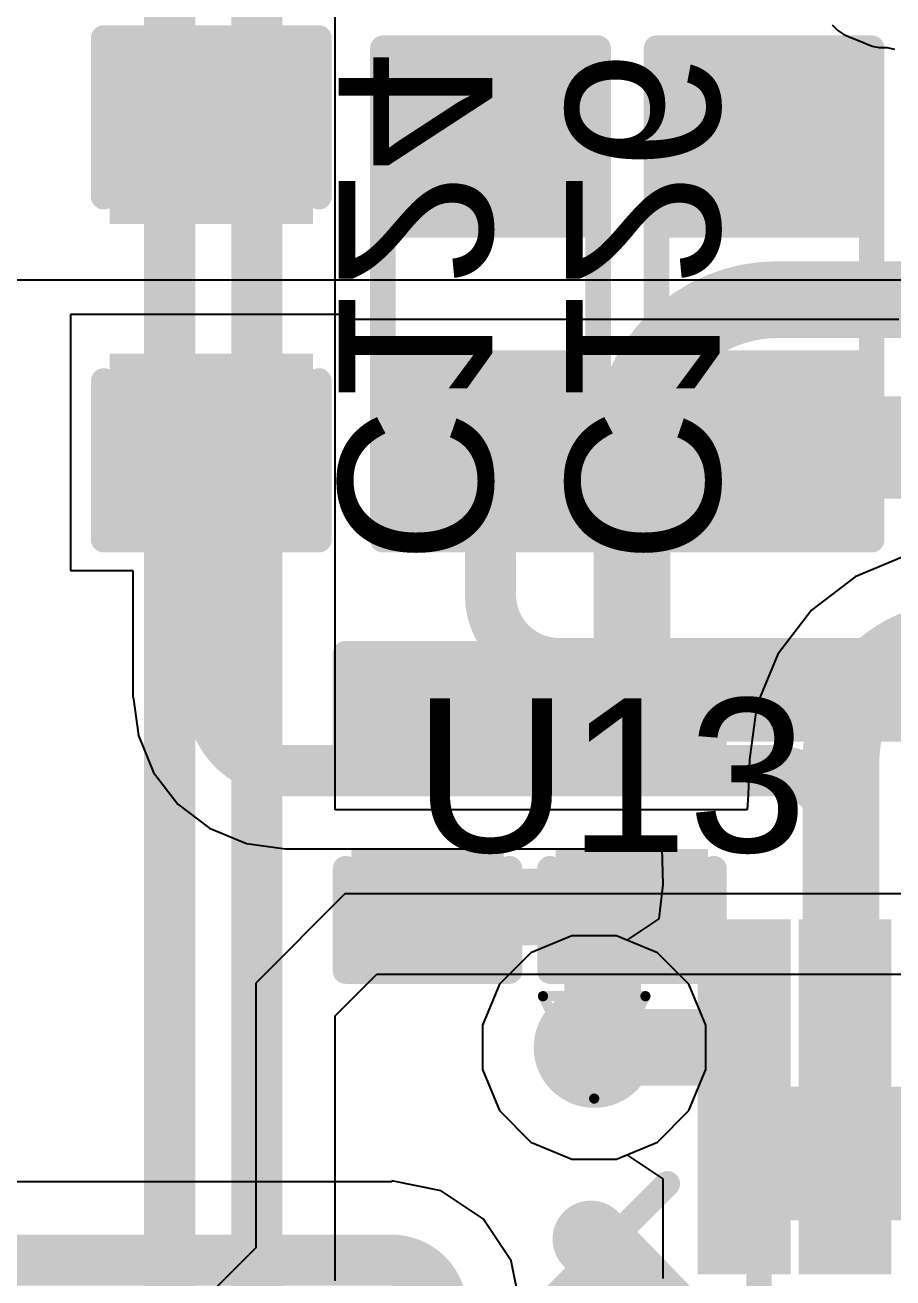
# Model space of a CAD drawing. Header units: inches. Extents: x 0 to 5359, y 0 to 5098.
# Drawn here: x 65.92 to 70.22, y 44.02 to 50.23 of the extents above; entities that cross this region are included whole.
import ezdxf

# ---------------------------------------------------------------- set-up
doc = ezdxf.new("R2010")
doc.units = ezdxf.units.IN
for name, color, linetype in [('Bottom Layer', 5, 'Continuous'), ('Bottom Overlay', 54, 'Continuous'), ('Bottom Paste', 16, 'Continuous'), ('Bottom Solder', 6, 'Continuous'), ('Drill Drawing', 1, 'Continuous'), ('Layer 1', 16, 'Continuous'), ('Layer 2', 76, 'Continuous'), ('Top Layer', 1, 'Continuous'), ('Top Overlay', 2, 'Continuous'), ('Top Paste', 8, 'Continuous'), ('Top Solder', 216, 'Continuous'), ('Via Holes', 16, 'Continuous')]:
    doc.layers.add(name, color=color, linetype=linetype)
doc.styles.add('Arial', font='', dxfattribs={"height": 0.2})
doc.styles.add('Arial Black_Bold', font='', dxfattribs={"height": 0.2})
doc.styles.get('Arial').set_extended_font_data('Arial')
doc.styles.get('Arial Black_Bold').set_extended_font_data('Arial Black', bold=True)

# ---------------------------------------------------------------- blocks, each defined once
blk = doc.blocks.new('48_HTQFP__7_7__55')
at = {"layer": 'Top Layer'}
for points in [[(-5.04999625, -2.0999958), (-3.449996909999999, -2.0999958), (-3.449996909999999, -2.3999952), (-5.04999625, -2.3999952)], [(-5.04999625, -2.5999948), (-3.449996909999999, -2.5999948), (-3.449996909999999, -2.8999942), (-5.04999625, -2.8999942)]]:
    blk.add_hatch(color=1, dxfattribs=at).paths.add_polyline_path(points)
at = {"layer": 'Top Paste'}
for points in [[(-5.04999625, -2.0999958), (-3.449996909999999, -2.0999958), (-3.449996909999999, -2.3999952), (-5.04999625, -2.3999952)], [(-5.04999625, -2.5999948), (-3.449996909999999, -2.5999948), (-3.449996909999999, -2.8999942), (-5.04999625, -2.8999942)]]:
    blk.add_hatch(color=8, dxfattribs=at).paths.add_polyline_path(points)
at = {"layer": 'Top Solder'}
for points in [[(-5.12999609, -2.01999596), (-3.36999707, -2.01999596), (-3.36999707, -2.47999504), (-5.12999609, -2.47999504)], [(-5.12999609, -2.51999496), (-3.36999707, -2.51999496), (-3.36999707, -2.97999404), (-5.12999609, -2.97999404)]]:
    blk.add_hatch(color=216, dxfattribs=at).paths.add_polyline_path(points)
at = {"layer": 'Top Overlay'}
blk.add_lwpolyline([(-3.2085915, -3.74059196, 0.127, 0.127, 0), (-3.81819658, -3.13099704, 0.127, 0.127, 0)], format="xyseb", dxfattribs=at)
blk.add_lwpolyline([(-3.84994658, -3.13099704, 0.0635, 0.0635, 1), (-3.78644658, -3.13099704, 0.0635, 0.0635, 1)], format="xyseb", close=True, dxfattribs=at)
blk = doc.blocks.new('R___0603_104')
at = {"layer": 'Top Layer'}
for points in [[(-0.38100254, 0.44449746), (-0.38100254, -0.44450254), (-1.14300254, -0.44450254), (-1.14300254, 0.44449746)], [(1.14299746, 0.4445), (1.14299746, -0.4445), (0.38099746, -0.4445), (0.38099746, 0.4445)]]:
    blk.add_hatch(color=1, dxfattribs=at).paths.add_polyline_path(points)
at = {"layer": 'Top Paste'}
for points in [[(-0.38100254, 0.44449746), (-0.38100254, -0.44450254), (-1.14300254, -0.44450254), (-1.14300254, 0.44449746)], [(1.14299746, 0.4445), (1.14299746, -0.4445), (0.38099746, -0.4445), (0.38099746, 0.4445)]]:
    blk.add_hatch(color=8, dxfattribs=at).paths.add_polyline_path(points)
at = {"layer": 'Top Solder'}
for points in [[(-0.27940254, 0.5460974599999999), (-0.27940254, -0.54610254), (-1.24460254, -0.54610254), (-1.24460254, 0.5460974599999999)], [(1.24459746, 0.5460999999999999), (1.24459746, -0.5460999999999999), (0.27939746, -0.5460999999999999), (0.27939746, 0.5460999999999999)]]:
    blk.add_hatch(color=216, dxfattribs=at).paths.add_polyline_path(points)
at = {"layer": 'Top Overlay'}
for points in [[(-1.21920508, -0.5334, 0.127, 0.127, 0), (-1.21920254, 0.53340254, 0.127, 0.127, 0)], [(-1.21920254, 0.53340254, 0.127, 0.127, 0), (1.21919746, 0.53340508, 0.127, 0.127, 0)], [(1.21919746, -0.5334, 0.127, 0.127, 0), (1.21919746, 0.53340508, 0.127, 0.127, 0)], [(1.21919746, -0.5334, 0.127, 0.127, 0), (-1.21920508, -0.5334, 0.127, 0.127, 0)]]:
    blk.add_lwpolyline(points, format="xyseb", dxfattribs=at)
for points in [[(-1.25095254, 0.53340254, 0.0635, 0.0635, 1), (-1.18745254, 0.53340254, 0.0635, 0.0635, 1)], [(-1.25095254, 0.53340254, 0.0635, 0.0635, 1), (-1.18745254, 0.53340254, 0.0635, 0.0635, 1)], [(1.18744746, 0.53340508, 0.0635, 0.0635, 1), (1.25094746, 0.53340508, 0.0635, 0.0635, 1)], [(1.18744746, 0.53340508, 0.0635, 0.0635, 1), (1.25094746, 0.53340508, 0.0635, 0.0635, 1)], [(-1.25095508, -0.5334, 0.0635, 0.0635, 1), (-1.18745508, -0.5334, 0.0635, 0.0635, 1)], [(-1.25095508, -0.5334, 0.0635, 0.0635, 1), (-1.18745508, -0.5334, 0.0635, 0.0635, 1)], [(1.18744746, -0.5334, 0.0635, 0.0635, 1), (1.25094746, -0.5334, 0.0635, 0.0635, 1)], [(1.18744746, -0.5334, 0.0635, 0.0635, 1), (1.25094746, -0.5334, 0.0635, 0.0635, 1)]]:
    blk.add_lwpolyline(points, format="xyseb", close=True, dxfattribs=at)
blk = doc.blocks.new('R___0402_B_105')
at = {"layer": 'Bottom Layer'}
for points in [[(-0.24130254, 0.3175), (-0.24130254, -0.3175), (-0.6985025399999999, -0.3175), (-0.6985025399999999, 0.3175)], [(0.6984923799999999, 0.31750254), (0.6984923799999999, -0.31749746), (0.24129238, -0.31749746), (0.2412923799999999, 0.31750254)]]:
    blk.add_hatch(color=5, dxfattribs=at).paths.add_polyline_path(points)
at = {"layer": 'Bottom Paste'}
for points in [[(-0.24130254, 0.3175), (-0.24130254, -0.3175), (-0.6985025399999999, -0.3175), (-0.6985025399999999, 0.3175)], [(0.6984923799999999, 0.31750254), (0.6984923799999999, -0.31749746), (0.24129238, -0.31749746), (0.2412923799999999, 0.31750254)]]:
    blk.add_hatch(color=16, dxfattribs=at).paths.add_polyline_path(points)
at = {"layer": 'Bottom Solder'}
for points in [[(-0.18630138, 0.37250116), (-0.18630138, -0.37250116), (-0.7535037, -0.37250116), (-0.7535037, 0.37250116)], [(0.7534935399999999, 0.3725037), (0.7534935399999999, -0.3724986199999999), (0.18629122, -0.3724986199999999), (0.18629122, 0.3725037)]]:
    blk.add_hatch(color=6, dxfattribs=at).paths.add_polyline_path(points)
at = {"layer": 'Bottom Overlay'}
for points in [[(-0.7874050799999999, -0.40640254, 0.127, 0.127, 0), (-0.78741016, 0.40640508, 0.127, 0.127, 0)], [(0.78739238, 0.40640254, 0.127, 0.127, 0), (-0.78741016, 0.40640508, 0.127, 0.127, 0)], [(0.78739238, -0.40639746, 0.127, 0.127, 0), (0.78739238, 0.40640254, 0.127, 0.127, 0)], [(0.8127974599999999, 0.4318, 0.0032258, 0.0032258, 0), (-0.8127974599999999, 0.4318, 0.0032258, 0.0032258, 0)], [(-0.7874050799999999, -0.40640254, 0.127, 0.127, 0), (0.78739238, -0.40639746, 0.127, 0.127, 0)]]:
    blk.add_lwpolyline(points, format="xyseb", dxfattribs=at)
for points in [[(-0.8191601599999999, 0.40640508, 0.0635, 0.0635, 1), (-0.7556601599999999, 0.40640508, 0.0635, 0.0635, 1)], [(-0.8191601599999999, 0.40640508, 0.0635, 0.0635, 1), (-0.7556601599999999, 0.40640508, 0.0635, 0.0635, 1)], [(0.75564238, 0.40640254, 0.0635, 0.0635, 1), (0.81914238, 0.40640254, 0.0635, 0.0635, 1)], [(0.75564238, 0.40640254, 0.0635, 0.0635, 1), (0.81914238, 0.40640254, 0.0635, 0.0635, 1)], [(-0.8136026399999999, 0.4318, 0.0016129, 0.0016129, 1), (-0.81199228, 0.4318, 0.0016129, 0.0016129, 1)], [(0.81199228, 0.4318, 0.0016129, 0.0016129, 1), (0.8136026399999999, 0.4318, 0.0016129, 0.0016129, 1)], [(-0.8191550799999999, -0.40640254, 0.0635, 0.0635, 1), (-0.75565508, -0.40640254, 0.0635, 0.0635, 1)], [(-0.8191550799999999, -0.40640254, 0.0635, 0.0635, 1), (-0.75565508, -0.40640254, 0.0635, 0.0635, 1)], [(0.75564238, -0.40639746, 0.0635, 0.0635, 1), (0.81914238, -0.40639746, 0.0635, 0.0635, 1)], [(0.75564238, -0.40639746, 0.0635, 0.0635, 1), (0.81914238, -0.40639746, 0.0635, 0.0635, 1)]]:
    blk.add_lwpolyline(points, format="xyseb", close=True, dxfattribs=at)
blk = doc.blocks.new('R___0603_110')
at = {"layer": 'Top Layer'}
for points in [[(-0.38100254, 0.44449746), (-0.38100254, -0.44450254), (-1.14300254, -0.44450254), (-1.14300254, 0.44449746)], [(1.143, 0.4445), (1.143, -0.4445), (0.3809999999999999, -0.4445), (0.3809999999999999, 0.4445)]]:
    blk.add_hatch(color=1, dxfattribs=at).paths.add_polyline_path(points)
at = {"layer": 'Top Paste'}
for points in [[(-0.38100254, 0.44449746), (-0.38100254, -0.44450254), (-1.14300254, -0.44450254), (-1.14300254, 0.44449746)], [(1.143, 0.4445), (1.143, -0.4445), (0.3809999999999999, -0.4445), (0.3809999999999999, 0.4445)]]:
    blk.add_hatch(color=8, dxfattribs=at).paths.add_polyline_path(points)
at = {"layer": 'Top Solder'}
for points in [[(-0.27940254, 0.5460974599999999), (-0.27940254, -0.54610254), (-1.24460254, -0.54610254), (-1.24460254, 0.5460974599999999)], [(1.2446, 0.5460999999999999), (1.2446, -0.5460999999999999), (0.2794, -0.5460999999999999), (0.2794, 0.5460999999999999)]]:
    blk.add_hatch(color=216, dxfattribs=at).paths.add_polyline_path(points)
at = {"layer": 'Top Overlay'}
for points in [[(-1.21920762, 0.53339492, 0.127, 0.127, 0), (1.21920254, 0.53340254, 0.127, 0.127, 0)], [(-1.2192, -0.53339492, 0.127, 0.127, 0), (-1.21920762, 0.53339492, 0.127, 0.127, 0)], [(1.2192, -0.5334, 0.127, 0.127, 0), (1.21920254, 0.53340254, 0.127, 0.127, 0)], [(1.2192, -0.5334, 0.127, 0.127, 0), (-1.2192, -0.53339492, 0.127, 0.127, 0)]]:
    blk.add_lwpolyline(points, format="xyseb", dxfattribs=at)
for points in [[(-1.25095762, 0.53339492, 0.0635, 0.0635, 1), (-1.18745762, 0.53339492, 0.0635, 0.0635, 1)], [(-1.25095762, 0.53339492, 0.0635, 0.0635, 1), (-1.18745762, 0.53339492, 0.0635, 0.0635, 1)], [(1.18745254, 0.53340254, 0.0635, 0.0635, 1), (1.25095254, 0.53340254, 0.0635, 0.0635, 1)], [(1.18745254, 0.53340254, 0.0635, 0.0635, 1), (1.25095254, 0.53340254, 0.0635, 0.0635, 1)], [(-1.25095, -0.53339492, 0.0635, 0.0635, 1), (-1.18745, -0.53339492, 0.0635, 0.0635, 1)], [(-1.25095, -0.53339492, 0.0635, 0.0635, 1), (-1.18745, -0.53339492, 0.0635, 0.0635, 1)], [(1.18745, -0.5334, 0.0635, 0.0635, 1), (1.25095, -0.5334, 0.0635, 0.0635, 1)], [(1.18745, -0.5334, 0.0635, 0.0635, 1), (1.25095, -0.5334, 0.0635, 0.0635, 1)]]:
    blk.add_lwpolyline(points, format="xyseb", close=True, dxfattribs=at)
blk = doc.blocks.new('C___0402_B_264')
at = {"layer": 'Bottom Layer'}
for points in [[(-0.24130508, 0.31750508), (-0.2413050799999999, -0.31749492), (-0.6985050799999999, -0.31749492), (-0.6985050799999999, 0.31750508)], [(0.69849746, 0.3175), (0.69849746, -0.3175), (0.24129746, -0.3175), (0.24129746, 0.3175)]]:
    blk.add_hatch(color=5, dxfattribs=at).paths.add_polyline_path(points)
at = {"layer": 'Bottom Paste'}
for points in [[(-0.24130508, 0.31750508), (-0.2413050799999999, -0.31749492), (-0.6985050799999999, -0.31749492), (-0.6985050799999999, 0.31750508)], [(0.69849746, 0.3175), (0.69849746, -0.3175), (0.24129746, -0.3175), (0.24129746, 0.3175)]]:
    blk.add_hatch(color=16, dxfattribs=at).paths.add_polyline_path(points)
at = {"layer": 'Bottom Solder'}
for points in [[(-0.1813052, 0.3775049599999999), (-0.1813051999999999, -0.3774948), (-0.75850496, -0.3774948), (-0.75850496, 0.3775049599999999)], [(0.7584973399999999, 0.37749988), (0.7584973399999999, -0.37749988), (0.18129758, -0.37749988), (0.18129758, 0.37749988)]]:
    blk.add_hatch(color=6, dxfattribs=at).paths.add_polyline_path(points)
at = {"layer": 'Bottom Overlay'}
for points in [[(-0.7874, -0.40639492, 0.127, 0.127, 0), (-0.78740762, 0.40640508, 0.127, 0.127, 0)], [(-0.27940508, 0.40640508, 0.127, 0.127, 0), (-0.78740762, 0.40640508, 0.127, 0.127, 0)], [(0.7874, 0.4064, 0.127, 0.127, 0), (0.27940254, 0.40640508, 0.127, 0.127, 0)], [(0.7873898399999999, -0.4063923799999999, 0.127, 0.127, 0), (0.7874, 0.4064, 0.127, 0.127, 0)], [(-0.27940508, -0.40639746, 0.127, 0.127, 0), (-0.7874, -0.40639492, 0.127, 0.127, 0)], [(0.7873898399999999, -0.4063923799999999, 0.127, 0.127, 0), (0.27939492, -0.4063898399999999, 0.127, 0.127, 0)]]:
    blk.add_lwpolyline(points, format="xyseb", dxfattribs=at)
for points in [[(-0.81915762, 0.40640508, 0.0635, 0.0635, 1), (-0.7556576199999999, 0.40640508, 0.0635, 0.0635, 1)], [(-0.81915762, 0.40640508, 0.0635, 0.0635, 1), (-0.7556576199999999, 0.40640508, 0.0635, 0.0635, 1)], [(-0.31115508, 0.40640508, 0.0635, 0.0635, 1), (-0.24765508, 0.40640508, 0.0635, 0.0635, 1)], [(0.24765254, 0.40640508, 0.0635, 0.0635, 1), (0.31115254, 0.40640508, 0.0635, 0.0635, 1)], [(0.7556499999999999, 0.4064, 0.0635, 0.0635, 1), (0.8191499999999999, 0.4064, 0.0635, 0.0635, 1)], [(0.7556499999999999, 0.4064, 0.0635, 0.0635, 1), (0.8191499999999999, 0.4064, 0.0635, 0.0635, 1)], [(-0.8191499999999999, -0.40639492, 0.0635, 0.0635, 1), (-0.7556499999999999, -0.40639492, 0.0635, 0.0635, 1)], [(-0.8191499999999999, -0.40639492, 0.0635, 0.0635, 1), (-0.7556499999999999, -0.40639492, 0.0635, 0.0635, 1)], [(-0.31115508, -0.40639746, 0.0635, 0.0635, 1), (-0.24765508, -0.40639746, 0.0635, 0.0635, 1)], [(0.24764492, -0.4063898399999999, 0.0635, 0.0635, 1), (0.31114492, -0.4063898399999999, 0.0635, 0.0635, 1)], [(0.75563984, -0.4063923799999999, 0.0635, 0.0635, 1), (0.8191398400000001, -0.4063923799999999, 0.0635, 0.0635, 1)], [(0.75563984, -0.4063923799999999, 0.0635, 0.0635, 1), (0.8191398400000001, -0.4063923799999999, 0.0635, 0.0635, 1)]]:
    blk.add_lwpolyline(points, format="xyseb", close=True, dxfattribs=at)
blk = doc.blocks.new('C___0402_B_266')
at = {"layer": 'Bottom Layer'}
for points in [[(-0.24129746, 0.3175), (-0.24129746, -0.3175), (-0.69849746, -0.3175), (-0.69849746, 0.3175)], [(0.6985050799999999, 0.31750508), (0.6985050799999999, -0.31749492), (0.24130508, -0.31749492), (0.2413050799999999, 0.31750508)]]:
    blk.add_hatch(color=5, dxfattribs=at).paths.add_polyline_path(points)
at = {"layer": 'Bottom Paste'}
for points in [[(-0.24129746, 0.3175), (-0.24129746, -0.3175), (-0.69849746, -0.3175), (-0.69849746, 0.3175)], [(0.6985050799999999, 0.31750508), (0.6985050799999999, -0.31749492), (0.24130508, -0.31749492), (0.2413050799999999, 0.31750508)]]:
    blk.add_hatch(color=16, dxfattribs=at).paths.add_polyline_path(points)
at = {"layer": 'Bottom Solder'}
for points in [[(-0.18129758, 0.37749988), (-0.18129758, -0.37749988), (-0.7584973399999999, -0.37749988), (-0.7584973399999999, 0.37749988)], [(0.75850496, 0.3775049599999999), (0.75850496, -0.3774948), (0.1813052, -0.3774948), (0.1813051999999999, 0.3775049599999999)]]:
    blk.add_hatch(color=6, dxfattribs=at).paths.add_polyline_path(points)
at = {"layer": 'Bottom Overlay'}
for points in [[(-0.27939746, 0.40640254, 0.127, 0.127, 0), (-0.7874, 0.40640254, 0.127, 0.127, 0)], [(-0.78739492, -0.40639746, 0.127, 0.127, 0), (-0.7874, 0.40640254, 0.127, 0.127, 0)], [(0.27940508, 0.40639746, 0.127, 0.127, 0), (0.78740762, 0.40640508, 0.127, 0.127, 0)], [(0.78740254, -0.40640508, 0.127, 0.127, 0), (0.78740762, 0.40640508, 0.127, 0.127, 0)], [(-0.27939492, -0.4064, 0.127, 0.127, 0), (-0.78739492, -0.40639746, 0.127, 0.127, 0)], [(0.78740254, -0.40640508, 0.127, 0.127, 0), (0.27940254, -0.40640254, 0.127, 0.127, 0)]]:
    blk.add_lwpolyline(points, format="xyseb", dxfattribs=at)
for points in [[(-0.8191499999999999, 0.40640254, 0.0635, 0.0635, 1), (-0.7556499999999999, 0.40640254, 0.0635, 0.0635, 1)], [(-0.8191499999999999, 0.40640254, 0.0635, 0.0635, 1), (-0.7556499999999999, 0.40640254, 0.0635, 0.0635, 1)], [(-0.31114746, 0.40640254, 0.0635, 0.0635, 1), (-0.24764746, 0.40640254, 0.0635, 0.0635, 1)], [(0.24765508, 0.40639746, 0.0635, 0.0635, 1), (0.31115508, 0.40639746, 0.0635, 0.0635, 1)], [(0.7556576199999999, 0.40640508, 0.0635, 0.0635, 1), (0.81915762, 0.40640508, 0.0635, 0.0635, 1)], [(0.7556576199999999, 0.40640508, 0.0635, 0.0635, 1), (0.81915762, 0.40640508, 0.0635, 0.0635, 1)], [(-0.81914492, -0.40639746, 0.0635, 0.0635, 1), (-0.7556449199999999, -0.40639746, 0.0635, 0.0635, 1)], [(-0.81914492, -0.40639746, 0.0635, 0.0635, 1), (-0.7556449199999999, -0.40639746, 0.0635, 0.0635, 1)], [(-0.31114492, -0.4064, 0.0635, 0.0635, 1), (-0.24764492, -0.4064, 0.0635, 0.0635, 1)], [(0.24765254, -0.40640254, 0.0635, 0.0635, 1), (0.31115254, -0.40640254, 0.0635, 0.0635, 1)], [(0.75565254, -0.40640508, 0.0635, 0.0635, 1), (0.8191525399999998, -0.40640508, 0.0635, 0.0635, 1)], [(0.75565254, -0.40640508, 0.0635, 0.0635, 1), (0.8191525399999998, -0.40640508, 0.0635, 0.0635, 1)]]:
    blk.add_lwpolyline(points, format="xyseb", close=True, dxfattribs=at)
blk = doc.blocks.new('C___0603_291')
at = {"layer": 'Top Layer'}
for points in [[(-0.3809999999999999, 0.4445), (-0.3809999999999999, -0.4445), (-1.143, -0.4445), (-1.143, 0.4445)], [(1.143, 0.4445), (1.143, -0.4445), (0.3809999999999999, -0.4445), (0.3809999999999999, 0.4445)]]:
    blk.add_hatch(color=1, dxfattribs=at).paths.add_polyline_path(points)
at = {"layer": 'Top Paste'}
for points in [[(-0.3809999999999999, 0.4445), (-0.3809999999999999, -0.4445), (-1.143, -0.4445), (-1.143, 0.4445)], [(1.143, 0.4445), (1.143, -0.4445), (0.3809999999999999, -0.4445), (0.3809999999999999, 0.4445)]]:
    blk.add_hatch(color=8, dxfattribs=at).paths.add_polyline_path(points)
at = {"layer": 'Top Solder'}
for points in [[(-0.3210001199999999, 0.50449988), (-0.3210001199999999, -0.50449988), (-1.20299988, -0.50449988), (-1.20299988, 0.50449988)], [(1.20299988, 0.50449988), (1.20299988, -0.50449988), (0.3210001199999999, -0.50449988), (0.3210001199999999, 0.50449988)]]:
    blk.add_hatch(color=216, dxfattribs=at).paths.add_polyline_path(points)
at = {"layer": 'Top Overlay'}
for points in [[(-1.24460254, 0.53339492, 0.127, 0.127, 0), (-0.4571974599999999, 0.53340508, 0.127, 0.127, 0)], [(-1.24460254, -0.5333974599999999, 0.127, 0.127, 0), (-1.24460254, 0.53339492, 0.127, 0.127, 0)], [(1.24460254, 0.53340254, 0.127, 0.127, 0), (0.4571999999999999, 0.53340508, 0.127, 0.127, 0)], [(1.24460254, -0.5333974599999999, 0.127, 0.127, 0), (1.24460254, 0.53340254, 0.127, 0.127, 0)], [(-1.24460254, -0.5333974599999999, 0.127, 0.127, 0), (-0.45720254, -0.53339492, 0.127, 0.127, 0)], [(0.4571974599999999, -0.5334, 0.127, 0.127, 0), (1.24460254, -0.5333974599999999, 0.127, 0.127, 0)]]:
    blk.add_lwpolyline(points, format="xyseb", dxfattribs=at)
for points in [[(-1.27635254, 0.53339492, 0.0635, 0.0635, 1), (-1.21285254, 0.53339492, 0.0635, 0.0635, 1)], [(-1.27635254, 0.53339492, 0.0635, 0.0635, 1), (-1.21285254, 0.53339492, 0.0635, 0.0635, 1)], [(-0.48894746, 0.53340508, 0.0635, 0.0635, 1), (-0.42544746, 0.53340508, 0.0635, 0.0635, 1)], [(0.42545, 0.53340508, 0.0635, 0.0635, 1), (0.4889499999999999, 0.53340508, 0.0635, 0.0635, 1)], [(1.21285254, 0.53340254, 0.0635, 0.0635, 1), (1.27635254, 0.53340254, 0.0635, 0.0635, 1)], [(1.21285254, 0.53340254, 0.0635, 0.0635, 1), (1.27635254, 0.53340254, 0.0635, 0.0635, 1)], [(-1.27635254, -0.5333974599999999, 0.0635, 0.0635, 1), (-1.21285254, -0.5333974599999999, 0.0635, 0.0635, 1)], [(-1.27635254, -0.5333974599999999, 0.0635, 0.0635, 1), (-1.21285254, -0.5333974599999999, 0.0635, 0.0635, 1)], [(-0.4889525399999999, -0.53339492, 0.0635, 0.0635, 1), (-0.42545254, -0.53339492, 0.0635, 0.0635, 1)], [(0.42544746, -0.5334, 0.0635, 0.0635, 1), (0.48894746, -0.5334, 0.0635, 0.0635, 1)], [(1.21285254, -0.5333974599999999, 0.0635, 0.0635, 1), (1.27635254, -0.5333974599999999, 0.0635, 0.0635, 1)], [(1.21285254, -0.5333974599999999, 0.0635, 0.0635, 1), (1.27635254, -0.5333974599999999, 0.0635, 0.0635, 1)]]:
    blk.add_lwpolyline(points, format="xyseb", close=True, dxfattribs=at)

msp = doc.modelspace()

# ---------------------------------------------------------------- hatches: boundary and pattern name
at = {"layer": 'Bottom Layer'}
h = msp.add_hatch(color=5, dxfattribs=at)
edge = h.paths.add_edge_path()
edge.add_arc((68.7385341, 45.16206868), 0.2999994, 0, 360)
at = {"layer": 'Layer 1'}
h = msp.add_hatch(color=16, dxfattribs=at)
edge = h.paths.add_edge_path()
edge.add_arc((68.7385341, 45.16206868), 0.2999994, 0, 360)
at = {"layer": 'Layer 2'}
h = msp.add_hatch(color=76, dxfattribs=at)
edge = h.paths.add_edge_path()
edge.add_arc((68.7385341, 45.16206868), 0.2999994, 0, 360)
at = {"layer": 'Top Layer'}
h = msp.add_hatch(color=1, dxfattribs=at)
edge = h.paths.add_edge_path()
edge.add_arc((68.7385341, 45.16206868), 0.2999994, 0, 360)
at = {"layer": 'Via Holes'}
h = msp.add_hatch(color=7, dxfattribs=at)
edge = h.paths.add_edge_path()
edge.add_arc((68.7385341, 45.16206868), 0.1499997, 0, 360)

# ---------------------------------------------------------------- linework, layer by layer
at = {"layer": 'Bottom Layer'}
for p, q in [((67.45424914, 46.3409284), (67.45424914, 50.8565277)), ((69.91929628, 50.23553579999999), (69.94635236, 50.20847971999999)), ((69.94635236, 50.20847971999999), (69.9763269, 50.18845182)), ((69.9763269, 50.18845182), (70.01166846, 50.1738138)), ((70.01166846, 50.1738138), (70.01350488, 50.17258698)), ((70.01350488, 50.17258698), (70.0156715, 50.17215518)), ((70.0156715, 50.17215518), (70.07698201999999, 50.14675772)), ((70.07698201999999, 50.14675772), (70.07882606, 50.14552582)), ((70.07882606, 50.14552582), (70.08100029999999, 50.14509401999999)), ((70.08100029999999, 50.14509401999999), (70.11634694, 50.13045091999999)), ((70.11634694, 50.13045091999999), (70.15169104, 50.1234202)), ((70.15169104, 50.1234202), (70.18995867999999, 50.1234202)), ((70.18995867999999, 50.1234202), (70.22748464, 50.11595514)), ((70.28541442, 47.60217048), (70.03264123999999, 47.49746913999999)), ((70.03264123999999, 47.49746913999999), (69.81558299999999, 47.33091372)), ((69.81558299999999, 47.33091372), (69.64902758, 47.11385548)), ((69.64902758, 47.11385548), (69.54432623999999, 46.8610823)), ((69.54432623999999, 46.8610823), (69.50861384, 46.58982808)), ((69.5086113, 46.58982808), (69.50219272, 46.41468491999999)), ((69.50861384, 46.58982808), (69.5086113, 46.58982808)), ((69.50219272, 46.41468491999999), (69.49721177999999, 46.34081156)), ((68.48387115999999, 46.3409284), (67.45424914, 46.3409284)), ((68.48387115999999, 46.34081156), (68.48387115999999, 46.3409284)), ((69.49721177999999, 46.34081156), (68.48387115999999, 46.34081156))]:
    msp.add_line(p, q, dxfattribs=at)
for points in [[(66.63398407999999, 43.35195038, 0.254, 0.254, 0), (66.63398407999999, 53.77775629999999, 0.254, 0.254, 0)], [(67.06578407999999, 43.17309119999999, 0.254, 0.254, 0), (67.06578407999999, 50.8565277, 0.254, 0.254, 0)], [(68.9257194, 48.15329968, 0.3809999999999999, 0.3809999999999999, -0.4142135623730951), (69.64458004, 48.87216032, 0.3809999999999999, 0.3809999999999999, 0)], [(69.64458004, 48.87216032, 0.3809999999999999, 0.3809999999999999, 0), (74.49819492, 48.87216032, 0.3809999999999999, 0.3809999999999999, 0)], [(68.9257194, 46.7980141, 0.3809999999999999, 0.3809999999999999, 0), (68.9257194, 48.15329968, 0.3809999999999999, 0.3809999999999999, 0)], [(69.96208004, 46.58982554, 0.3809999999999999, 0.3809999999999999, -0.4142135623730951), (70.55667118, 47.18441668, 0.3809999999999999, 0.3809999999999999, 0)], [(67.91236608, 46.79813094, 0.3809999999999999, 0.3809999999999999, 0), (67.9124245, 46.79807252, 0.3809999999999999, 0.3809999999999999, 0)], [(67.9124245, 46.79807252, 0.3809999999999999, 0.3809999999999999, 0), (68.92566097999999, 46.79807252, 0.3809999999999999, 0.3809999999999999, 0)], [(68.92566097999999, 46.79807252, 0.3809999999999999, 0.3809999999999999, 0), (68.9257194, 46.7980141, 0.3809999999999999, 0.3809999999999999, 0)], [(69.96208004, 44.58672566, 0.3809999999999999, 0.3809999999999999, 0), (69.96208004, 46.58982554, 0.3809999999999999, 0.3809999999999999, 0)], [(67.91237115999999, 45.8583284, 0.3809999999999999, 0.3809999999999999, 0), (67.91242958, 45.85826998, 0.3809999999999999, 0.3809999999999999, 0)], [(67.91242958, 45.85826998, 0.3809999999999999, 0.3809999999999999, 0), (68.9256559, 45.85826998, 0.3809999999999999, 0.3809999999999999, 0)], [(68.79871432, 45.82011156, 0.3809999999999999, 0.3809999999999999, 0), (68.83681431999999, 45.85821156, 0.3809999999999999, 0.3809999999999999, 0)], [(68.79871432, 45.73121156, 0.3809999999999999, 0.3809999999999999, 0), (68.79871432, 45.82011156, 0.3809999999999999, 0.3809999999999999, 0)], [(68.83681431999999, 45.85821156, 0.3809999999999999, 0.3809999999999999, 0), (68.92571432, 45.85821156, 0.3809999999999999, 0.3809999999999999, 0)], [(68.9256559, 45.85826998, 0.3809999999999999, 0.3809999999999999, 0), (68.92571432, 45.85821156, 0.3809999999999999, 0.3809999999999999, 0)], [(68.78043648, 45.71293372, 0.3809999999999999, 0.3809999999999999, 0), (68.79871432, 45.73121156, 0.3809999999999999, 0.3809999999999999, 0)], [(68.78043648, 45.20397106, 0.3809999999999999, 0.3809999999999999, 0), (68.78043648, 45.71293372, 0.3809999999999999, 0.3809999999999999, 0)], [(68.7385341, 45.16206868, 0.3809999999999999, 0.3809999999999999, 0), (68.78043648, 45.20397106, 0.3809999999999999, 0.3809999999999999, 0)]]:
    msp.add_lwpolyline(points, format="xyseb", dxfattribs=at)
for points in [[(69.54933003999999, 48.87216032, 0.1905, 0.1905, 1), (69.73983004, 48.87216032, 0.1905, 0.1905, 1)], [(69.54933003999999, 48.87216032, 0.1905, 0.1905, 1), (69.73983004, 48.87216032, 0.1905, 0.1905, 1)], [(68.8304694, 48.15329968, 0.1905, 0.1905, 1), (69.0209694, 48.15329968, 0.1905, 0.1905, 1)], [(68.8304694, 48.15329968, 0.1905, 0.1905, 1), (69.0209694, 48.15329968, 0.1905, 0.1905, 1)], [(67.81711607999999, 46.79813094, 0.1905, 0.1905, 1), (68.00761607999999, 46.79813094, 0.1905, 0.1905, 1)], [(67.8171745, 46.79807252, 0.1905, 0.1905, 1), (68.0076745, 46.79807252, 0.1905, 0.1905, 1)], [(67.8171745, 46.79807252, 0.1905, 0.1905, 1), (68.0076745, 46.79807252, 0.1905, 0.1905, 1)], [(68.83041098, 46.79807252, 0.1905, 0.1905, 1), (69.02091098, 46.79807252, 0.1905, 0.1905, 1)], [(68.83041098, 46.79807252, 0.1905, 0.1905, 1), (69.02091098, 46.79807252, 0.1905, 0.1905, 1)], [(68.8304694, 46.7980141, 0.1905, 0.1905, 1), (69.0209694, 46.7980141, 0.1905, 0.1905, 1)], [(68.8304694, 46.7980141, 0.1905, 0.1905, 1), (69.0209694, 46.7980141, 0.1905, 0.1905, 1)], [(69.86683004, 46.58982554, 0.1905, 0.1905, 1), (70.05733004, 46.58982554, 0.1905, 0.1905, 1)], [(69.86683004, 46.58982554, 0.1905, 0.1905, 1), (70.05733004, 46.58982554, 0.1905, 0.1905, 1)], [(67.81712116, 45.8583284, 0.1905, 0.1905, 1), (68.00762116, 45.8583284, 0.1905, 0.1905, 1)], [(67.81717958, 45.85826998, 0.1905, 0.1905, 1), (68.00767957999999, 45.85826998, 0.1905, 0.1905, 1)], [(67.81717958, 45.85826998, 0.1905, 0.1905, 1), (68.00767957999999, 45.85826998, 0.1905, 0.1905, 1)], [(68.70346432, 45.82011156, 0.1905, 0.1905, 1), (68.89396432, 45.82011156, 0.1905, 0.1905, 1)], [(68.70346432, 45.82011156, 0.1905, 0.1905, 1), (68.89396432, 45.82011156, 0.1905, 0.1905, 1)], [(68.74156432, 45.85821156, 0.1905, 0.1905, 1), (68.93206432, 45.85821156, 0.1905, 0.1905, 1)], [(68.74156432, 45.85821156, 0.1905, 0.1905, 1), (68.93206432, 45.85821156, 0.1905, 0.1905, 1)], [(68.8304059, 45.85826998, 0.1905, 0.1905, 1), (69.0209059, 45.85826998, 0.1905, 0.1905, 1)], [(68.8304059, 45.85826998, 0.1905, 0.1905, 1), (69.0209059, 45.85826998, 0.1905, 0.1905, 1)], [(68.83046431999999, 45.85821156, 0.1905, 0.1905, 1), (69.02096431999999, 45.85821156, 0.1905, 0.1905, 1)], [(68.83046431999999, 45.85821156, 0.1905, 0.1905, 1), (69.02096431999999, 45.85821156, 0.1905, 0.1905, 1)], [(68.68518648, 45.71293372, 0.1905, 0.1905, 1), (68.87568648, 45.71293372, 0.1905, 0.1905, 1)], [(68.68518648, 45.71293372, 0.1905, 0.1905, 1), (68.87568648, 45.71293372, 0.1905, 0.1905, 1)], [(68.70346432, 45.73121156, 0.1905, 0.1905, 1), (68.89396432, 45.73121156, 0.1905, 0.1905, 1)], [(68.70346432, 45.73121156, 0.1905, 0.1905, 1), (68.89396432, 45.73121156, 0.1905, 0.1905, 1)], [(68.68518648, 45.20397106, 0.1905, 0.1905, 1), (68.87568648, 45.20397106, 0.1905, 0.1905, 1)], [(68.68518648, 45.20397106, 0.1905, 0.1905, 1), (68.87568648, 45.20397106, 0.1905, 0.1905, 1)], [(68.64328409999999, 45.16206868, 0.1905, 0.1905, 1), (68.8337841, 45.16206868, 0.1905, 0.1905, 1)], [(69.86683004, 44.58672566, 0.1905, 0.1905, 1), (70.05733004, 44.58672566, 0.1905, 0.1905, 1)]]:
    msp.add_lwpolyline(points, format="xyseb", close=True, dxfattribs=at)
at = {"layer": 'Drill Drawing'}
for points in [[(68.4845341, 45.41606868, 0.0508, 0.0508, 0), (68.9925341, 45.41606868, 0.0508, 0.0508, 0)], [(68.4845341, 45.41606868, 0.0508, 0.0508, 0), (68.7385341, 44.90806868, 0.0508, 0.0508, 0)], [(68.7385341, 44.90806868, 0.0508, 0.0508, 0), (68.9925341, 45.41606868, 0.0508, 0.0508, 0)]]:
    msp.add_lwpolyline(points, format="xyseb", dxfattribs=at)
for points in [[(68.4718341, 45.41606868, 0.0254, 0.0254, 1), (68.4972341, 45.41606868, 0.0254, 0.0254, 1)], [(68.4718341, 45.41606868, 0.0254, 0.0254, 1), (68.4972341, 45.41606868, 0.0254, 0.0254, 1)], [(68.97983409999999, 45.41606868, 0.0254, 0.0254, 1), (69.0052341, 45.41606868, 0.0254, 0.0254, 1)], [(68.97983409999999, 45.41606868, 0.0254, 0.0254, 1), (69.0052341, 45.41606868, 0.0254, 0.0254, 1)], [(68.72583409999999, 44.90806868, 0.0254, 0.0254, 1), (68.7512341, 44.90806868, 0.0254, 0.0254, 1)], [(68.72583409999999, 44.90806868, 0.0254, 0.0254, 1), (68.7512341, 44.90806868, 0.0254, 0.0254, 1)]]:
    msp.add_lwpolyline(points, format="xyseb", close=True, dxfattribs=at)
at = {"layer": 'Layer 1'}
for p, q in [((68.6283362, 45.71606808), (68.42471963999999, 45.63172737999999)), ((68.848732, 45.71606808), (68.6283362, 45.71606808)), ((69.05234856, 45.63172737999999), (68.848732, 45.71606808)), ((68.42471963999999, 45.63172737999999), (68.2688754, 45.47588314)), ((69.20819279999999, 45.47588314), (69.05234856, 45.63172737999999)), ((68.2688754, 45.47588314), (68.1845347, 45.27226658)), ((69.29253349999999, 45.27226658), (69.20819279999999, 45.47588314)), ((68.1845347, 45.27226658), (68.1845347, 45.05187077999999)), ((69.29253349999999, 45.05187077999999), (69.29253349999999, 45.27226658)), ((68.1845347, 45.05187077999999), (68.2688754, 44.84825421999999)), ((69.20819279999999, 44.84825421999999), (69.29253349999999, 45.05187077999999)), ((68.2688754, 44.84825421999999), (68.42471963999999, 44.69240998)), ((69.05234856, 44.69240998), (69.20819279999999, 44.84825421999999)), ((68.42471963999999, 44.69240998), (68.6283362, 44.60806928)), ((68.848732, 44.60806928), (69.05234856, 44.69240998)), ((68.6283362, 44.60806928), (68.848732, 44.60806928))]:
    msp.add_line(p, q, dxfattribs=at)
at = {"layer": 'Layer 2'}
for p, q in [((64.74975874, 48.97117967999999), (82.06327757999999, 48.97118222)), ((67.50240246, 45.9232), (67.06069392, 45.48149145999999)), ((72.44842, 45.9232), (67.50240246, 45.9232)), ((67.45467586, 45.31929214), (67.66010344, 45.52471972)), ((67.66010344, 45.52471972), (76.36988028, 45.52471972)), ((67.06069392, 45.48149145999999), (67.06069392, 44.16828606)), ((67.45467839999999, 44.00451448), (67.45467586, 45.31929214)), ((67.06069392, 44.16828606), (66.62508138, 43.73267352))]:
    msp.add_line(p, q, dxfattribs=at)
at = {"layer": 'Top Layer'}
for p, q in [((67.53855936000001, 48.79895498), (66.14155936, 48.79895498)), ((66.14155936, 48.79895498), (66.14155936, 47.52895497999999)), ((67.53855936000001, 48.77355497999999), (67.53855936000001, 48.79895498)), ((68.92289999999998, 48.77355497999999), (67.53855936000001, 48.77355497999999)), ((68.92289999999998, 48.77355244), (68.92289999999998, 48.77355497999999)), ((70.24830247999999, 48.77355244), (68.92289999999998, 48.77355244)), ((66.14155936, 47.52895497999999), (66.4515943, 47.52895497999999)), ((66.4515943, 47.52895497999999), (66.4515943, 46.90501922)), ((66.4515943, 46.90501922), (66.45450767999999, 46.8903685)), ((66.45450767999999, 46.8903685), (66.47838368, 46.70901249999999)), ((66.47838368, 46.70901249999999), (66.55404012, 46.52636364)), ((66.55404012, 46.52636364), (66.67439040000001, 46.36951864)), ((66.67439040000001, 46.36951864), (66.8312354, 46.24916836)), ((66.8312354, 46.24916836), (67.01388426, 46.17351192)), ((67.01388426, 46.17351192), (67.19524025999999, 46.14963591999999)), ((67.19524025999999, 46.14963591999999), (67.20989098, 46.14672254)), ((67.20989098, 46.14672254), (69.07385728, 46.14672254)), ((69.07385728, 46.14672254), (69.07812702, 45.97069292)), ((69.07812956, 45.97069037999999), (69.05909225999999, 45.80077708)), ((69.07812702, 45.97069292), (69.07812956, 45.97069037999999)), ((69.05909225999999, 45.80077708), (68.90032956, 45.69469398)), ((68.6283362, 45.71606808), (68.42471963999999, 45.63172737999999)), ((68.848732, 45.71606808), (68.6283362, 45.71606808)), ((68.90032956, 45.69469398), (68.848732, 45.71606808)), ((68.42471963999999, 45.63172737999999), (68.2688754, 45.47588314)), ((68.2688754, 45.47588314), (68.1845347, 45.27226658)), ((68.1845347, 45.27226658), (68.1845347, 45.05187077999999)), ((68.1845347, 45.05187077999999), (68.2688754, 44.84825421999999)), ((68.2688754, 44.84825421999999), (68.42471963999999, 44.69240998)), ((68.42471963999999, 44.69240998), (68.6283362, 44.60806928)), ((68.6283362, 44.60806928), (68.848732, 44.60806928)), ((68.848732, 44.60806928), (68.90032956, 44.62944338)), ((68.90032956, 44.62944338), (69.0781321, 44.51063996)), ((67.73455084, 44.49449572), (65.61544153999999, 44.49449572)), ((67.9798107, 44.4505588), (67.73455084, 44.49934458)), ((67.73455084, 44.49934458), (67.73455084, 44.49449572)), ((68.1877351, 44.31163096), (67.9798107, 44.4505588)), ((69.0781321, 44.51063996), (69.07812956, 44.01548474)), ((68.32666293999999, 44.10370656), (68.1877351, 44.31163096)), ((68.37544872, 43.85844924), (68.32666293999999, 44.10370656))]:
    msp.add_line(p, q, dxfattribs=at)
for points in [[(69.58106987999999, 48.13855244, 0.508, 0.508, 0), (70.97241838, 48.13855244, 0.508, 0.508, 0)], [(66.84005936, 46.90501922, 0.254, 0.254, 0), (66.84005936, 48.16395497999999, 0.254, 0.254, 0)], [(68.22439999999999, 47.40655745999999, 0.254, 0.254, 0), (68.22439999999999, 48.13855497999999, 0.254, 0.254, 0)], [(68.56475746, 47.06619999999999, 0.254, 0.254, -0.4142135623730951), (68.22439999999999, 47.40655745999999, 0.254, 0.254, 0)], [(68.56475746, 47.06619999999999, 0.254, 0.254, 0), (70.0786, 47.06619999999999, 0.254, 0.254, 0)], [(70.0786, 47.06619999999999, 0.254, 0.254, -0.4142135623730951), (70.48213742, 46.66266258, 0.254, 0.254, 0)], [(67.20989098, 46.53518759999999, 0.254, 0.254, -0.4142135623730951), (66.84005936, 46.90501922, 0.254, 0.254, 0)], [(67.20989098, 46.53518759999999, 0.254, 0.254, 0), (69.62045004, 46.53518759999999, 0.254, 0.254, 0)], [(69.62045004, 46.53518759999999, 0.254, 0.254, -0.4142135623730951), (69.98212572, 46.17351192, 0.254, 0.254, 0)], [(69.98212572, 45.58969545999999, 0.254, 0.254, 0), (69.98212572, 46.17351192, 0.254, 0.254, 0)], [(69.98212572, 45.58969545999999, 0.254, 0.254, 0), (69.9821308, 44.91669452, 0.254, 0.254, 0)], [(68.7385341, 45.16206868, 0.3809999999999999, 0.3809999999999999, 0), (69.40242152, 45.16206868, 0.3809999999999999, 0.3809999999999999, 0)], [(68.72228572, 44.21119936, 0.3809999999999999, 0.3809999999999999, 0), (69.6765307, 43.22619752, 0.3809999999999999, 0.3809999999999999, 0)], [(65.22043344, 44.10603065999999, 0.254, 0.254, 0), (67.73455084, 44.10603065999999, 0.254, 0.254, 0)], [(67.73455084, 44.10603065999999, 0.254, 0.254, -0.4142135623730951), (67.9821348, 43.8584467, 0.254, 0.254, 0)]]:
    msp.add_lwpolyline(points, format="xyseb", dxfattribs=at)
for points in [[(69.45406987999999, 48.13855244, 0.254, 0.254, 1), (69.70806988, 48.13855244, 0.254, 0.254, 1)], [(66.77655936, 48.16395497999999, 0.127, 0.127, 1), (66.90355935999999, 48.16395497999999, 0.127, 0.127, 1)], [(68.1609, 48.13855497999999, 0.127, 0.127, 1), (68.2879, 48.13855497999999, 0.127, 0.127, 1)], [(68.1609, 47.40655745999999, 0.127, 0.127, 1), (68.2879, 47.40655745999999, 0.127, 0.127, 1)], [(68.1609, 47.40655745999999, 0.127, 0.127, 1), (68.2879, 47.40655745999999, 0.127, 0.127, 1)], [(68.50125745999999, 47.06619999999999, 0.127, 0.127, 1), (68.62825746, 47.06619999999999, 0.127, 0.127, 1)], [(68.50125745999999, 47.06619999999999, 0.127, 0.127, 1), (68.62825746, 47.06619999999999, 0.127, 0.127, 1)], [(70.01509999999999, 47.06619999999999, 0.127, 0.127, 1), (70.14209999999999, 47.06619999999999, 0.127, 0.127, 1)], [(70.01509999999999, 47.06619999999999, 0.127, 0.127, 1), (70.14209999999999, 47.06619999999999, 0.127, 0.127, 1)], [(66.77655936, 46.90501922, 0.127, 0.127, 1), (66.90355935999999, 46.90501922, 0.127, 0.127, 1)], [(66.77655936, 46.90501922, 0.127, 0.127, 1), (66.90355935999999, 46.90501922, 0.127, 0.127, 1)], [(67.14639097999999, 46.53518759999999, 0.127, 0.127, 1), (67.27339098, 46.53518759999999, 0.127, 0.127, 1)], [(67.14639097999999, 46.53518759999999, 0.127, 0.127, 1), (67.27339098, 46.53518759999999, 0.127, 0.127, 1)], [(69.55695004, 46.53518759999999, 0.127, 0.127, 1), (69.68395004, 46.53518759999999, 0.127, 0.127, 1)], [(69.55695004, 46.53518759999999, 0.127, 0.127, 1), (69.68395004, 46.53518759999999, 0.127, 0.127, 1)], [(69.91862572, 46.17351192, 0.127, 0.127, 1), (70.04562571999999, 46.17351192, 0.127, 0.127, 1)], [(69.91862572, 46.17351192, 0.127, 0.127, 1), (70.04562571999999, 46.17351192, 0.127, 0.127, 1)], [(69.91862572, 45.58969545999999, 0.127, 0.127, 1), (70.04562571999999, 45.58969545999999, 0.127, 0.127, 1)], [(69.91862572, 45.58969545999999, 0.127, 0.127, 1), (70.04562571999999, 45.58969545999999, 0.127, 0.127, 1)], [(68.64328409999999, 45.16206868, 0.1905, 0.1905, 1), (68.8337841, 45.16206868, 0.1905, 0.1905, 1)], [(69.30717152, 45.16206868, 0.1905, 0.1905, 1), (69.49767152, 45.16206868, 0.1905, 0.1905, 1)], [(69.9186308, 44.91669452, 0.127, 0.127, 1), (70.0456308, 44.91669452, 0.127, 0.127, 1)], [(68.62703572, 44.21119936, 0.1905, 0.1905, 1), (68.81753572, 44.21119936, 0.1905, 0.1905, 1)], [(67.67105084, 44.10603065999999, 0.127, 0.127, 1), (67.79805084, 44.10603065999999, 0.127, 0.127, 1)], [(67.67105084, 44.10603065999999, 0.127, 0.127, 1), (67.79805084, 44.10603065999999, 0.127, 0.127, 1)]]:
    msp.add_lwpolyline(points, format="xyseb", close=True, dxfattribs=at)

# ---------------------------------------------------------------- block references
at = {"rotation": 270}
for name, p in [('C___0603_291', (66.84005936, 48.92595497999999)), ('R___0603_104', (68.22439999999999, 48.90055244)), ('R___0603_110', (69.58106987999999, 48.90055244)), ('C___0402_B_266', (67.91236608, 46.32823347999999)), ('C___0402_B_264', (68.92571432, 46.32810902)), ('48_HTQFP__7_7__55', (72.23212629999999, 40.66669794)), ('R___0402_B_105', (69.96208004, 44.11682312))]:
    msp.add_blockref(name, p, dxfattribs=at)

# ---------------------------------------------------------------- texts
at = {"layer": 'Bottom Overlay', "text_generation_flag": 2}
for s, height, rotation, style, p in [('C124', 0.7619999999999999, 270, 'Arial', (67.47101821999999, 47.5619318)), ('C126', 0.7619999999999999, 270, 'Arial', (68.59847341999999, 47.56192925999999)), ('USM EXT', 2.54, 360, 'Arial Black_Bold', (87.39179879999999, 44.54970008))]:
    msp.add_text(s, height=height, rotation=rotation, dxfattribs=dict(at, style=style)).set_placement(p)
at = {"layer": 'Top Overlay', "style": 'Arial'}
msp.add_text('U13', height=0.7619999999999999, dxfattribs=at).set_placement((67.8420538, 46.13139618))

doc.saveas('drawing.dxf')
